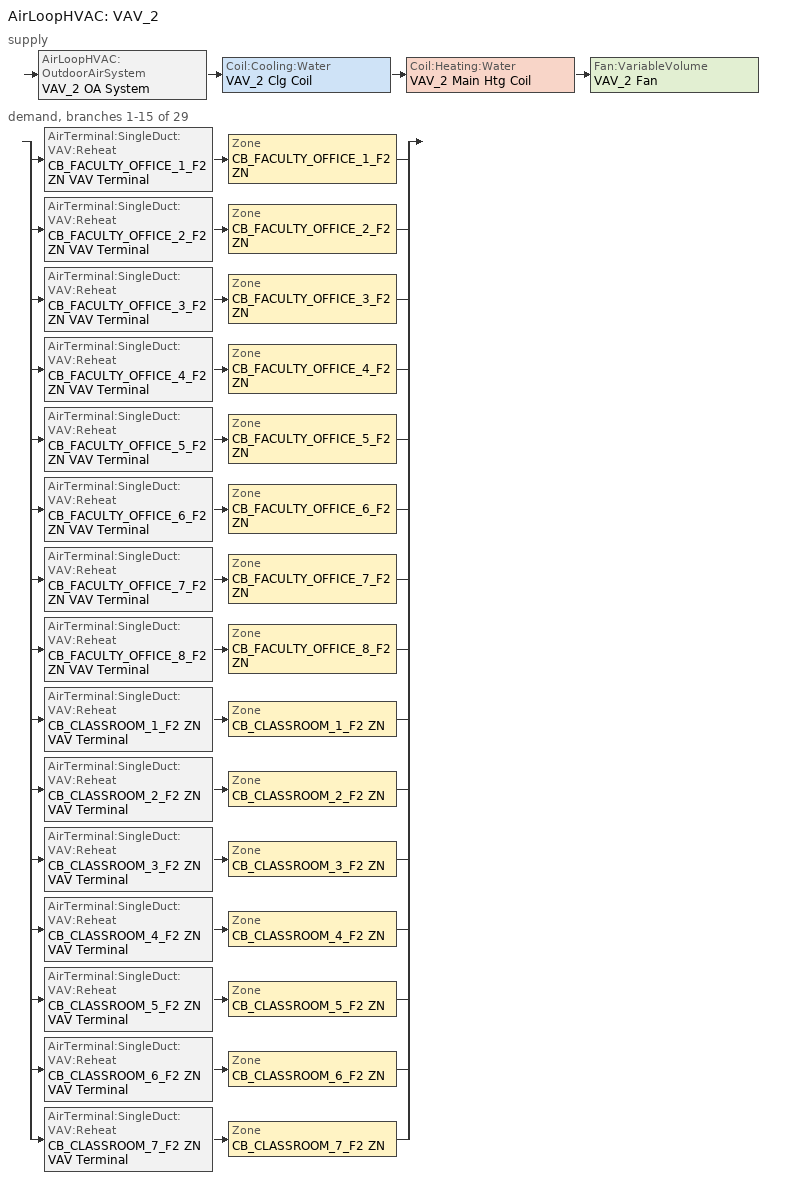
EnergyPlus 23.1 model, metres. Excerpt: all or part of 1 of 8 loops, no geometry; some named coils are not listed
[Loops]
AirLoopHVAC 'VAV_2'
 supply: AirLoopHVAC:OutdoorAirSystem 'VAV_2 OA System' > Coil:Cooling:Water 'VAV_2 Clg Coil' > Coil:Heating:Water 'VAV_2 Main Htg Coil' > Fan:VariableVolume 'VAV_2 Fan'
 demand, branches 1-15 of 29: split
  | AirTerminal:SingleDuct:VAV:Reheat 'CB_FACULTY_OFFICE_1_F2 ZN VAV Terminal' > Zone 'CB_FACULTY_OFFICE_1_F2 ZN'
  | AirTerminal:SingleDuct:VAV:Reheat 'CB_FACULTY_OFFICE_2_F2 ZN VAV Terminal' > Zone 'CB_FACULTY_OFFICE_2_F2 ZN'
  | AirTerminal:SingleDuct:VAV:Reheat 'CB_FACULTY_OFFICE_3_F2 ZN VAV Terminal' > Zone 'CB_FACULTY_OFFICE_3_F2 ZN'
  | AirTerminal:SingleDuct:VAV:Reheat 'CB_FACULTY_OFFICE_4_F2 ZN VAV Terminal' > Zone 'CB_FACULTY_OFFICE_4_F2 ZN'
  | AirTerminal:SingleDuct:VAV:Reheat 'CB_FACULTY_OFFICE_5_F2 ZN VAV Terminal' > Zone 'CB_FACULTY_OFFICE_5_F2 ZN'
  | AirTerminal:SingleDuct:VAV:Reheat 'CB_FACULTY_OFFICE_6_F2 ZN VAV Terminal' > Zone 'CB_FACULTY_OFFICE_6_F2 ZN'
  | AirTerminal:SingleDuct:VAV:Reheat 'CB_FACULTY_OFFICE_7_F2 ZN VAV Terminal' > Zone 'CB_FACULTY_OFFICE_7_F2 ZN'
  | AirTerminal:SingleDuct:VAV:Reheat 'CB_FACULTY_OFFICE_8_F2 ZN VAV Terminal' > Zone 'CB_FACULTY_OFFICE_8_F2 ZN'
  | AirTerminal:SingleDuct:VAV:Reheat 'CB_CLASSROOM_1_F2 ZN VAV Terminal' > Zone 'CB_CLASSROOM_1_F2 ZN'
  | AirTerminal:SingleDuct:VAV:Reheat 'CB_CLASSROOM_2_F2 ZN VAV Terminal' > Zone 'CB_CLASSROOM_2_F2 ZN'
  | AirTerminal:SingleDuct:VAV:Reheat 'CB_CLASSROOM_3_F2 ZN VAV Terminal' > Zone 'CB_CLASSROOM_3_F2 ZN'
  | AirTerminal:SingleDuct:VAV:Reheat 'CB_CLASSROOM_4_F2 ZN VAV Terminal' > Zone 'CB_CLASSROOM_4_F2 ZN'
  | AirTerminal:SingleDuct:VAV:Reheat 'CB_CLASSROOM_5_F2 ZN VAV Terminal' > Zone 'CB_CLASSROOM_5_F2 ZN'
  | AirTerminal:SingleDuct:VAV:Reheat 'CB_CLASSROOM_6_F2 ZN VAV Terminal' > Zone 'CB_CLASSROOM_6_F2 ZN'
  | AirTerminal:SingleDuct:VAV:Reheat 'CB_CLASSROOM_7_F2 ZN VAV Terminal' > Zone 'CB_CLASSROOM_7_F2 ZN'
[ZoneControl:Thermostat] Temperature Difference Between Cutout And Setpoint {deltaC}=0
Name | Zone or ZoneList | Control Type Schedule | Control 1
CB_CLASSROOM_1_F2 ZN Thermostat | CB_CLASSROOM_1_F2 ZN | CB_CLASSROOM_1_F2 ZN Thermostat Schedule | College - Classroom Thermostat 1
CB_CLASSROOM_2_F2 ZN Thermostat | CB_CLASSROOM_2_F2 ZN | CB_CLASSROOM_2_F2 ZN Thermostat Schedule | College - Classroom Thermostat 4
CB_CLASSROOM_3_F2 ZN Thermostat | CB_CLASSROOM_3_F2 ZN | CB_CLASSROOM_3_F2 ZN Thermostat Schedule | College - Classroom Thermostat 7
CB_CLASSROOM_4_F2 ZN Thermostat | CB_CLASSROOM_4_F2 ZN | CB_CLASSROOM_4_F2 ZN Thermostat Schedule | College - Classroom Thermostat 10
CB_CLASSROOM_5_F2 ZN Thermostat | CB_CLASSROOM_5_F2 ZN | CB_CLASSROOM_5_F2 ZN Thermostat Schedule | College - Classroom Thermostat 13
CB_CLASSROOM_6_F2 ZN Thermostat | CB_CLASSROOM_6_F2 ZN | CB_CLASSROOM_6_F2 ZN Thermostat Schedule | College - Classroom Thermostat 16
CB_CLASSROOM_7_F2 ZN Thermostat | CB_CLASSROOM_7_F2 ZN | CB_CLASSROOM_7_F2 ZN Thermostat Schedule | College - Classroom Thermostat 19
CB_FACULTY_OFFICE_1_F2 ZN Thermostat | CB_FACULTY_OFFICE_1_F2 ZN | CB_FACULTY_OFFICE_1_F2 ZN Thermostat Schedule | College - Office Thermostat 1
CB_FACULTY_OFFICE_2_F2 ZN Thermostat | CB_FACULTY_OFFICE_2_F2 ZN | CB_FACULTY_OFFICE_2_F2 ZN Thermostat Schedule | College - Office Thermostat 4
CB_FACULTY_OFFICE_3_F2 ZN Thermostat | CB_FACULTY_OFFICE_3_F2 ZN | CB_FACULTY_OFFICE_3_F2 ZN Thermostat Schedule | College - Office Thermostat 7
CB_FACULTY_OFFICE_4_F2 ZN Thermostat | CB_FACULTY_OFFICE_4_F2 ZN | CB_FACULTY_OFFICE_4_F2 ZN Thermostat Schedule | College - Office Thermostat 10
CB_FACULTY_OFFICE_5_F2 ZN Thermostat | CB_FACULTY_OFFICE_5_F2 ZN | CB_FACULTY_OFFICE_5_F2 ZN Thermostat Schedule | College - Office Thermostat 13
CB_FACULTY_OFFICE_6_F2 ZN Thermostat | CB_FACULTY_OFFICE_6_F2 ZN | CB_FACULTY_OFFICE_6_F2 ZN Thermostat Schedule | College - Office Thermostat 16
CB_FACULTY_OFFICE_7_F2 ZN Thermostat | CB_FACULTY_OFFICE_7_F2 ZN | CB_FACULTY_OFFICE_7_F2 ZN Thermostat Schedule | College - Office Thermostat 19
CB_FACULTY_OFFICE_8_F2 ZN Thermostat | CB_FACULTY_OFFICE_8_F2 ZN | CB_FACULTY_OFFICE_8_F2 ZN Thermostat Schedule | College - Office Thermostat 22
[ThermostatSetpoint:DualSetpoint]
Name | Heating Setpoint Temperature Schedule | Cooling Setpoint Temperature Schedule
College - Classroom Thermostat 1; College - Classroom Thermostat 4; College - Classroom Thermostat 7; College - Classroom Thermostat 10; College - Classroom Thermostat 13; College - Classroom Thermostat 16; College - Classroom Thermostat 19 | College HTGSETP_SCH | College CLGSETP_SCH
College - Office Thermostat 1; College - Office Thermostat 4; College - Office Thermostat 7; College - Office Thermostat 10; College - Office Thermostat 13; College - Office Thermostat 16; College - Office Thermostat 19; College - Office Thermostat 22 | College HTGSETP_SCH - occupant standby mode | College CLGSETP_SCH - occupant standby mode
[AirTerminal:SingleDuct:VAV:Reheat] Availability Schedule=Always On Discrete; Maximum Air Flow Rate {m3/s}=Autosize; Fixed Minimum Air Flow Rate {m3/s}=0; Maximum Hot Water or Steam Flow Rate {m3/s}=Autosize; Minimum Hot Water or Steam Flow Rate {m3/s}=0; Convergence Tolerance=0.001; Damper Heating Action=ReverseWithLimits; Maximum Flow per Zone Floor Area During Reheat {m3/s-m2}=Autocalculate; Maximum Flow Fraction During Reheat=0.5; Maximum Reheat Air Temperature {C}=40
Name | Zone Minimum Air Flow Input Method | Constant Minimum Air Flow Fraction | Reheat Coil | Minimum Air Flow Fraction Schedule
CB_CLASSROOM_1_F2 ZN VAV Terminal | Constant | 0.01 | CB_CLASSROOM_1_F2 ZN Reheat Coil
CB_CLASSROOM_2_F2 ZN VAV Terminal | Constant | 0.01 | CB_CLASSROOM_2_F2 ZN Reheat Coil
CB_CLASSROOM_3_F2 ZN VAV Terminal | Constant | 0.01 | CB_CLASSROOM_3_F2 ZN Reheat Coil
CB_CLASSROOM_4_F2 ZN VAV Terminal | Constant | 0.01 | CB_CLASSROOM_4_F2 ZN Reheat Coil
CB_CLASSROOM_5_F2 ZN VAV Terminal | Constant | 0.01 | CB_CLASSROOM_5_F2 ZN Reheat Coil
CB_CLASSROOM_6_F2 ZN VAV Terminal | Constant | 0.01 | CB_CLASSROOM_6_F2 ZN Reheat Coil
CB_CLASSROOM_7_F2 ZN VAV Terminal | Constant | 0.01 | CB_CLASSROOM_7_F2 ZN Reheat Coil
CB_FACULTY_OFFICE_1_F2 ZN VAV Terminal | Scheduled | 0 | CB_FACULTY_OFFICE_1_F2 ZN Reheat Coil | CB_FACULTY_OFFICE_1_F2 ZN VAV Terminal - MDP - adjusted
CB_FACULTY_OFFICE_2_F2 ZN VAV Terminal | Scheduled | 0 | CB_FACULTY_OFFICE_2_F2 ZN Reheat Coil | CB_FACULTY_OFFICE_2_F2 ZN VAV Terminal - MDP - adjusted
CB_FACULTY_OFFICE_3_F2 ZN VAV Terminal | Scheduled | 0 | CB_FACULTY_OFFICE_3_F2 ZN Reheat Coil | CB_FACULTY_OFFICE_3_F2 ZN VAV Terminal - MDP - adjusted
CB_FACULTY_OFFICE_4_F2 ZN VAV Terminal | Scheduled | 0 | CB_FACULTY_OFFICE_4_F2 ZN Reheat Coil | CB_FACULTY_OFFICE_4_F2 ZN VAV Terminal - MDP - adjusted
CB_FACULTY_OFFICE_5_F2 ZN VAV Terminal | Scheduled | 0 | CB_FACULTY_OFFICE_5_F2 ZN Reheat Coil | CB_FACULTY_OFFICE_5_F2 ZN VAV Terminal - MDP - adjusted
CB_FACULTY_OFFICE_6_F2 ZN VAV Terminal | Scheduled | 0 | CB_FACULTY_OFFICE_6_F2 ZN Reheat Coil | CB_FACULTY_OFFICE_6_F2 ZN VAV Terminal - MDP - adjusted
CB_FACULTY_OFFICE_7_F2 ZN VAV Terminal | Scheduled | 0 | CB_FACULTY_OFFICE_7_F2 ZN Reheat Coil | CB_FACULTY_OFFICE_7_F2 ZN VAV Terminal - MDP - adjusted
CB_FACULTY_OFFICE_8_F2 ZN VAV Terminal | Scheduled | 0 | CB_FACULTY_OFFICE_8_F2 ZN Reheat Coil | CB_FACULTY_OFFICE_8_F2 ZN VAV Terminal - MDP - adjusted
[Coil:Heating:Water]
VAV_2 Main Htg Coil: Availability Schedule=Always On Discrete; U-Factor Times Area Value {W/K}=Autosize; Maximum Water Flow Rate {m3/s}=Autosize; Performance Input Method=UFactorTimesAreaAndDesignWaterFlowRate; Rated Capacity {W}=Autosize; Rated Inlet Water Temperature {C}=82.2222; Rated Inlet Air Temperature {C}=7.22222; Rated Outlet Water Temperature {C}=71.1111; Rated Outlet Air Temperature {C}=12.7778; Rated Ratio for Air and Water Convection=0.5
[Zone equipment]
CB_CLASSROOM_1_F2 ZN: CB_CLASSROOM_1_F2 ZN VAV Terminal
CB_CLASSROOM_2_F2 ZN: CB_CLASSROOM_2_F2 ZN VAV Terminal
CB_CLASSROOM_3_F2 ZN: CB_CLASSROOM_3_F2 ZN VAV Terminal
CB_CLASSROOM_4_F2 ZN: CB_CLASSROOM_4_F2 ZN VAV Terminal
CB_CLASSROOM_5_F2 ZN: CB_CLASSROOM_5_F2 ZN VAV Terminal
CB_CLASSROOM_6_F2 ZN: CB_CLASSROOM_6_F2 ZN VAV Terminal
CB_CLASSROOM_7_F2 ZN: CB_CLASSROOM_7_F2 ZN VAV Terminal
CB_FACULTY_OFFICE_1_F2 ZN: CB_FACULTY_OFFICE_1_F2 ZN VAV Terminal
CB_FACULTY_OFFICE_2_F2 ZN: CB_FACULTY_OFFICE_2_F2 ZN VAV Terminal
CB_FACULTY_OFFICE_3_F2 ZN: CB_FACULTY_OFFICE_3_F2 ZN VAV Terminal
CB_FACULTY_OFFICE_4_F2 ZN: CB_FACULTY_OFFICE_4_F2 ZN VAV Terminal
CB_FACULTY_OFFICE_5_F2 ZN: CB_FACULTY_OFFICE_5_F2 ZN VAV Terminal
CB_FACULTY_OFFICE_6_F2 ZN: CB_FACULTY_OFFICE_6_F2 ZN VAV Terminal
CB_FACULTY_OFFICE_7_F2 ZN: CB_FACULTY_OFFICE_7_F2 ZN VAV Terminal
CB_FACULTY_OFFICE_8_F2 ZN: CB_FACULTY_OFFICE_8_F2 ZN VAV Terminal
[Sizing:Zone] Zone Cooling Design Supply Air Temperature Input Method=SupplyAirTemperature; Zone Cooling Design Supply Air Temperature {C}=12.7778; Zone Cooling Design Supply Air Temperature Difference {deltaC}=11.11; Zone Heating Design Supply Air Temperature Input Method=SupplyAirTemperature; Zone Heating Design Supply Air Temperature {C}=40; Zone Heating Design Supply Air Temperature Difference {deltaC}=11.11; Zone Cooling Design Supply Air Humidity Ratio {kgWater/kgDryAir}=0.0085; Zone Heating Design Supply Air Humidity Ratio {kgWater/kgDryAir}=0.008; Cooling Design Air Flow Method=DesignDayWithLimit; Cooling Design Air Flow Rate {m3/s}=0; Cooling Minimum Air Flow per Zone Floor Area {m3/s-m2}=0.000762; Cooling Minimum Air Flow {m3/s}=0; Cooling Minimum Air Flow Fraction=0; Heating Design Air Flow Method=DesignDay; Heating Design Air Flow Rate {m3/s}=0; Heating Maximum Air Flow per Zone Floor Area {m3/s-m2}=0.002032; Heating Maximum Air Flow {m3/s}=0.141576; Heating Maximum Air Flow Fraction=0.3; Account for Dedicated Outdoor Air System=No; Zone Load Sizing Method=Sensible Load Only No Latent Load; Zone Latent Cooling Design Supply Air Humidity Ratio Input Method=HumidityRatioDifference; Zone Cooling Design Supply Air Humidity Ratio Difference {kgWater/kgDryAir}=0.005; Zone Latent Heating Design Supply Air Humidity Ratio Input Method=HumidityRatioDifference; Zone Humidification Design Supply Air Humidity Ratio Difference {kgWater/kgDryAir}=0.005
Name | Design Specification Outdoor Air Object | Design Specification Zone Air Distribution Object
CB_CLASSROOM_1_F2 ZN | CB_CLASSROOM_1_F2 ZN DSOA Space List | CB_CLASSROOM_1_F2 ZN Design Spec Zone Air Dist
CB_CLASSROOM_2_F2 ZN | CB_CLASSROOM_2_F2 ZN DSOA Space List | CB_CLASSROOM_2_F2 ZN Design Spec Zone Air Dist
CB_CLASSROOM_3_F2 ZN | CB_CLASSROOM_3_F2 ZN DSOA Space List | CB_CLASSROOM_3_F2 ZN Design Spec Zone Air Dist
CB_CLASSROOM_4_F2 ZN | CB_CLASSROOM_4_F2 ZN DSOA Space List | CB_CLASSROOM_4_F2 ZN Design Spec Zone Air Dist
CB_CLASSROOM_5_F2 ZN | CB_CLASSROOM_5_F2 ZN DSOA Space List | CB_CLASSROOM_5_F2 ZN Design Spec Zone Air Dist
CB_CLASSROOM_6_F2 ZN | CB_CLASSROOM_6_F2 ZN DSOA Space List | CB_CLASSROOM_6_F2 ZN Design Spec Zone Air Dist
CB_CLASSROOM_7_F2 ZN | CB_CLASSROOM_7_F2 ZN DSOA Space List | CB_CLASSROOM_7_F2 ZN Design Spec Zone Air Dist
CB_FACULTY_OFFICE_1_F2 ZN | CB_FACULTY_OFFICE_1_F2 ZN DSOA Space List | CB_FACULTY_OFFICE_1_F2 ZN Design Spec Zone Air Dist
CB_FACULTY_OFFICE_2_F2 ZN | CB_FACULTY_OFFICE_2_F2 ZN DSOA Space List | CB_FACULTY_OFFICE_2_F2 ZN Design Spec Zone Air Dist
CB_FACULTY_OFFICE_3_F2 ZN | CB_FACULTY_OFFICE_3_F2 ZN DSOA Space List | CB_FACULTY_OFFICE_3_F2 ZN Design Spec Zone Air Dist
CB_FACULTY_OFFICE_4_F2 ZN | CB_FACULTY_OFFICE_4_F2 ZN DSOA Space List | CB_FACULTY_OFFICE_4_F2 ZN Design Spec Zone Air Dist
CB_FACULTY_OFFICE_5_F2 ZN | CB_FACULTY_OFFICE_5_F2 ZN DSOA Space List | CB_FACULTY_OFFICE_5_F2 ZN Design Spec Zone Air Dist
CB_FACULTY_OFFICE_6_F2 ZN | CB_FACULTY_OFFICE_6_F2 ZN DSOA Space List | CB_FACULTY_OFFICE_6_F2 ZN Design Spec Zone Air Dist
CB_FACULTY_OFFICE_7_F2 ZN | CB_FACULTY_OFFICE_7_F2 ZN DSOA Space List | CB_FACULTY_OFFICE_7_F2 ZN Design Spec Zone Air Dist
CB_FACULTY_OFFICE_8_F2 ZN | CB_FACULTY_OFFICE_8_F2 ZN DSOA Space List | CB_FACULTY_OFFICE_8_F2 ZN Design Spec Zone Air Dist
[DesignSpecification:ZoneAirDistribution] Minimum Zone Ventilation Efficiency=0.6
CB_CLASSROOM_1_F2 ZN Design Spec Zone Air Dist; CB_CLASSROOM_2_F2 ZN Design Spec Zone Air Dist; CB_CLASSROOM_3_F2 ZN Design Spec Zone Air Dist; CB_CLASSROOM_4_F2 ZN Design Spec Zone Air Dist; CB_CLASSROOM_5_F2 ZN Design Spec Zone Air Dist; CB_CLASSROOM_6_F2 ZN Design Spec Zone Air Dist; CB_CLASSROOM_7_F2 ZN Design Spec Zone Air Dist; CB_CLASSROOM_8_F2 ZN Design Spec Zone Air Dist; CB_CONFERENCE_ROOM_F2 ZN Design Spec Zone Air Dist; CB_CORRIDOR_F2 ZN Design Spec Zone Air Dist; CB_FACULTY_OFFICE_1_F2 ZN Design Spec Zone Air Dist; CB_FACULTY_OFFICE_2_F2 ZN Design Spec Zone Air Dist; CB_FACULTY_OFFICE_3_F2 ZN Design Spec Zone Air Dist; CB_FACULTY_OFFICE_4_F2 ZN Design Spec Zone Air Dist; CB_FACULTY_OFFICE_5_F2 ZN Design Spec Zone Air Dist; CB_FACULTY_OFFICE_6_F2 ZN Design Spec Zone Air Dist; CB_FACULTY_OFFICE_7_F2 ZN Design Spec Zone Air Dist; CB_FACULTY_OFFICE_8_F2 ZN Design Spec Zone Air Dist; CB_FACULTY_RESTROOMS_1_F2 ZN Design Spec Zone Air Dist; CB_FACULTY_RESTROOMS_2_F2 ZN Design Spec Zone Air Dist; CB_MAIN_STAIRS_F2 ZN Design Spec Zone Air Dist; CB_OFFICES_OPEN_F2 ZN Design Spec Zone Air Dist; CB_SECONDARY_STAIRS_1_F2 ZN Design Spec Zone Air Dist; CB_SECONDARY_STAIRS_2_F2 ZN Design Spec Zone Air Dist; CB_STUDENTS_RESTROOMS_1_F2 ZN Design Spec Zone Air Dist; CB_STUDENTS_RESTROOMS_2_F2 ZN Design Spec Zone Air Dist; CB_STUDIO_1_F2 ZN Design Spec Zone Air Dist; CB_STUDIO_2_F2 ZN Design Spec Zone Air Dist; CB_UTILITY_F2 ZN Design Spec Zone Air Dist
[Controller:MechanicalVentilation]
VAV_2 Vent Controller: Availability Schedule=College MinOA_MotorizedDamper_Sched; Demand Controlled Ventilation=No; System Outdoor Air Method=Standard62.1VentilationRateProcedureWithLimit; Zone or ZoneList Name 1=CB_CLASSROOM_1_F2 ZN; Design Specification Outdoor Air Object Name 1=College - Classroom Ventilation; Design Specification Zone Air Distribution Object Name 1=CB_CLASSROOM_1_F2 ZN Design Spec Zone Air Dist; Zone or ZoneList Name 2=CB_CLASSROOM_2_F2 ZN; Design Specification Outdoor Air Object Name 2=College - Classroom Ventilation; Design Specification Zone Air Distribution Object Name 2=CB_CLASSROOM_2_F2 ZN Design Spec Zone Air Dist; Zone or ZoneList Name 3=CB_CLASSROOM_3_F2 ZN; Design Specification Outdoor Air Object Name 3=College - Classroom Ventilation; Design Specification Zone Air Distribution Object Name 3=CB_CLASSROOM_3_F2 ZN Design Spec Zone Air Dist; Zone or ZoneList Name 4=CB_CLASSROOM_4_F2 ZN; Design Specification Outdoor Air Object Name 4=College - Classroom Ventilation; Design Specification Zone Air Distribution Object Name 4=CB_CLASSROOM_4_F2 ZN Design Spec Zone Air Dist; Zone or ZoneList Name 5=CB_CLASSROOM_5_F2 ZN; Design Specification Outdoor Air Object Name 5=College - Classroom Ventilation; Design Specification Zone Air Distribution Object Name 5=CB_CLASSROOM_5_F2 ZN Design Spec Zone Air Dist; Zone or ZoneList Name 6=CB_CLASSROOM_6_F2 ZN; Design Specification Outdoor Air Object Name 6=College - Classroom Ventilation; Design Specification Zone Air Distribution Object Name 6=CB_CLASSROOM_6_F2 ZN Design Spec Zone Air Dist; Zone or ZoneList Name 7=CB_CLASSROOM_7_F2 ZN; Design Specification Outdoor Air Object Name 7=College - Classroom Ventilation; Design Specification Zone Air Distribution Object Name 7=CB_CLASSROOM_7_F2 ZN Design Spec Zone Air Dist; Zone or ZoneList Name 8=CB_CLASSROOM_8_F2 ZN; Design Specification Outdoor Air Object Name 8=College - Classroom Ventilation; Design Specification Zone Air Distribution Object Name 8=CB_CLASSROOM_8_F2 ZN Design Spec Zone Air Dist; Zone or ZoneList Name 9=CB_CONFERENCE_ROOM_F2 ZN; Design Specification Outdoor Air Object Name 9=College - Conference Ventilation; Design Specification Zone Air Distribution Object Name 9=CB_CONFERENCE_ROOM_F2 ZN Design Spec Zone Air Dist; Zone or ZoneList Name 10=CB_CORRIDOR_F2 ZN; Design Specification Outdoor Air Object Name 10=College - Corridor Ventilation; Design Specification Zone Air Distribution Object Name 10=CB_CORRIDOR_F2 ZN Design Spec Zone Air Dist; Zone or ZoneList Name 11=CB_FACULTY_OFFICE_1_F2 ZN; Design Specification Outdoor Air Object Name 11=College - Office Ventilation; Design Specification Zone Air Distribution Object Name 11=CB_FACULTY_OFFICE_1_F2 ZN Design Spec Zone Air Dist; Zone or ZoneList Name 12=CB_FACULTY_OFFICE_2_F2 ZN; Design Specification Outdoor Air Object Name 12=College - Office Ventilation; Design Specification Zone Air Distribution Object Name 12=CB_FACULTY_OFFICE_2_F2 ZN Design Spec Zone Air Dist; Zone or ZoneList Name 13=CB_FACULTY_OFFICE_3_F2 ZN; Design Specification Outdoor Air Object Name 13=College - Office Ventilation; Design Specification Zone Air Distribution Object Name 13=CB_FACULTY_OFFICE_3_F2 ZN Design Spec Zone Air Dist; Zone or ZoneList Name 14=CB_FACULTY_OFFICE_4_F2 ZN; Design Specification Outdoor Air Object Name 14=College - Office Ventilation; Design Specification Zone Air Distribution Object Name 14=CB_FACULTY_OFFICE_4_F2 ZN Design Spec Zone Air Dist; Zone or ZoneList Name 15=CB_FACULTY_OFFICE_5_F2 ZN; Design Specification Outdoor Air Object Name 15=College - Office Ventilation; Design Specification Zone Air Distribution Object Name 15=CB_FACULTY_OFFICE_5_F2 ZN Design Spec Zone Air Dist; Zone or ZoneList Name 16=CB_FACULTY_OFFICE_6_F2 ZN; Design Specification Outdoor Air Object Name 16=College - Office Ventilation; Design Specification Zone Air Distribution Object Name 16=CB_FACULTY_OFFICE_6_F2 ZN Design Spec Zone Air Dist; Zone or ZoneList Name 17=CB_FACULTY_OFFICE_7_F2 ZN; Design Specification Outdoor Air Object Name 17=College - Office Ventilation; Design Specification Zone Air Distribution Object Name 17=CB_FACULTY_OFFICE_7_F2 ZN Design Spec Zone Air Dist; Zone or ZoneList Name 18=CB_FACULTY_OFFICE_8_F2 ZN; Design Specification Outdoor Air Object Name 18=College - Office Ventilation; Design Specification Zone Air Distribution Object Name 18=CB_FACULTY_OFFICE_8_F2 ZN Design Spec Zone Air Dist; Zone or ZoneList Name 19=CB_FACULTY_RESTROOMS_1_F2 ZN; Design Specification Outdoor Air Object Name 19=College - Restroom Ventilation; Design Specification Zone Air Distribution Object Name 19=CB_FACULTY_RESTROOMS_1_F2 ZN Design Spec Zone Air Dist; Zone or ZoneList Name 20=CB_FACULTY_RESTROOMS_2_F2 ZN; Design Specification Outdoor Air Object Name 20=College - Restroom Ventilation; Design Specification Zone Air Distribution Object Name 20=CB_FACULTY_RESTROOMS_2_F2 ZN Design Spec Zone Air Dist; Zone or ZoneList Name 21=CB_MAIN_STAIRS_F2 ZN; Design Specification Outdoor Air Object Name 21=College - Stairs Ventilation; Design Specification Zone Air Distribution Object Name 21=CB_MAIN_STAIRS_F2 ZN Design Spec Zone Air Dist; Zone or ZoneList Name 22=CB_OFFICES_OPEN_F2 ZN; Design Specification Outdoor Air Object Name 22=College - Office Ventilation; Design Specification Zone Air Distribution Object Name 22=CB_OFFICES_OPEN_F2 ZN Design Spec Zone Air Dist; Zone or ZoneList Name 23=CB_SECONDARY_STAIRS_1_F2 ZN; Design Specification Outdoor Air Object Name 23=College - Stairs Ventilation; Design Specification Zone Air Distribution Object Name 23=CB_SECONDARY_STAIRS_1_F2 ZN Design Spec Zone Air Dist; Zone or ZoneList Name 24=CB_SECONDARY_STAIRS_2_F2 ZN; Design Specification Outdoor Air Object Name 24=College - Stairs Ventilation; Design Specification Zone Air Distribution Object Name 24=CB_SECONDARY_STAIRS_2_F2 ZN Design Spec Zone Air Dist; Zone or ZoneList Name 25=CB_STUDENTS_RESTROOMS_1_F2 ZN; Design Specification Outdoor Air Object Name 25=College - Restroom Ventilation; Design Specification Zone Air Distribution Object Name 25=CB_STUDENTS_RESTROOMS_1_F2 ZN Design Spec Zone Air Dist; Zone or ZoneList Name 26=CB_STUDENTS_RESTROOMS_2_F2 ZN; Design Specification Outdoor Air Object Name 26=College - Restroom Ventilation; Design Specification Zone Air Distribution Object Name 26=CB_STUDENTS_RESTROOMS_2_F2 ZN Design Spec Zone Air Dist; Zone or ZoneList Name 27=CB_STUDIO_1_F2 ZN; Design Specification Outdoor Air Object Name 27=College - Art Classroom Ventilation; Design Specification Zone Air Distribution Object Name 27=CB_STUDIO_1_F2 ZN Design Spec Zone Air Dist; Zone or ZoneList Name 28=CB_STUDIO_2_F2 ZN; Design Specification Outdoor Air Object Name 28=College - Art Classroom Ventilation; Design Specification Zone Air Distribution Object Name 28=CB_STUDIO_2_F2 ZN Design Spec Zone Air Dist; Zone or ZoneList Name 29=CB_UTILITY_F2 ZN; Design Specification Outdoor Air Object Name 29=College - Utility Ventilation; Design Specification Zone Air Distribution Object Name 29=CB_UTILITY_F2 ZN Design Spec Zone Air Dist
[DesignSpecification:OutdoorAir] Outdoor Air Method=Sum; Outdoor Air Flow per Zone {m3/s}=0; Outdoor Air Flow Air Changes per Hour {1/hr}=0
Name | Outdoor Air Flow per Person {m3/s-person} | Outdoor Air Flow per Zone Floor Area {m3/s-m2}
College - Classroom Ventilation; College - Art Classroom Ventilation | 0 | 0
College - Conference Ventilation | 0.00330363 | 0
College - Corridor Ventilation; College - Stairs Ventilation; College - Utility Ventilation | 0 | 0.0001016
College - Office Ventilation | 0.00235974 | 0
College - Restroom Ventilation | 0.0353961 | 0
[DesignSpecification:OutdoorAir:SpaceList]
Name | Space Name 1 | Space Design Specification Outdoor Air Object Name 1
CB_CLASSROOM_1_F2 ZN DSOA Space List | CB_CLASSROOM_1_F2 | College - Classroom Ventilation
CB_CLASSROOM_2_F2 ZN DSOA Space List | CB_CLASSROOM_2_F2 | College - Classroom Ventilation
CB_CLASSROOM_3_F2 ZN DSOA Space List | CB_CLASSROOM_3_F2 | College - Classroom Ventilation
CB_CLASSROOM_4_F2 ZN DSOA Space List | CB_CLASSROOM_4_F2 | College - Classroom Ventilation
CB_CLASSROOM_5_F2 ZN DSOA Space List | CB_CLASSROOM_5_F2 | College - Classroom Ventilation
CB_CLASSROOM_6_F2 ZN DSOA Space List | CB_CLASSROOM_6_F2 | College - Classroom Ventilation
CB_CLASSROOM_7_F2 ZN DSOA Space List | CB_CLASSROOM_7_F2 | College - Classroom Ventilation
CB_FACULTY_OFFICE_1_F2 ZN DSOA Space List | CB_FACULTY_OFFICE_1_F2 | College - Office Ventilation
CB_FACULTY_OFFICE_2_F2 ZN DSOA Space List | CB_FACULTY_OFFICE_2_F2 | College - Office Ventilation
CB_FACULTY_OFFICE_3_F2 ZN DSOA Space List | CB_FACULTY_OFFICE_3_F2 | College - Office Ventilation
CB_FACULTY_OFFICE_4_F2 ZN DSOA Space List | CB_FACULTY_OFFICE_4_F2 | College - Office Ventilation
CB_FACULTY_OFFICE_5_F2 ZN DSOA Space List | CB_FACULTY_OFFICE_5_F2 | College - Office Ventilation
CB_FACULTY_OFFICE_6_F2 ZN DSOA Space List | CB_FACULTY_OFFICE_6_F2 | College - Office Ventilation
CB_FACULTY_OFFICE_7_F2 ZN DSOA Space List | CB_FACULTY_OFFICE_7_F2 | College - Office Ventilation
CB_FACULTY_OFFICE_8_F2 ZN DSOA Space List | CB_FACULTY_OFFICE_8_F2 | College - Office Ventilation
[AirLoopHVAC]
VAV_2: Design Supply Air Flow Rate {m3/s}=AutoSize; Design Return Air Flow Fraction of Supply Air Flow=1
[Sizing:System]
VAV_2: Type of Load to Size On=Sensible; Design Outdoor Air Flow Rate {m3/s}=0.144375; Central Heating Maximum System Air Flow Ratio=0.3; Preheat Design Temperature {C}=7.22222; Preheat Design Humidity Ratio {kgWater/kgDryAir}=0.008; Precool Design Temperature {C}=12.7778; Precool Design Humidity Ratio {kgWater/kgDryAir}=0.008; Central Cooling Design Supply Air Temperature {C}=12.7778; Central Heating Design Supply Air Temperature {C}=12.7778; Type of Zone Sum to Use=Coincident; 100% Outdoor Air in Cooling=No; 100% Outdoor Air in Heating=No; Central Cooling Design Supply Air Humidity Ratio {kgWater/kgDryAir}=0.0085; Central Heating Design Supply Air Humidity Ratio {kgWater/kgDryAir}=0.008; Cooling Supply Air Flow Rate Method=DesignDay; Cooling Supply Air Flow Rate {m3/s}=0; Cooling Supply Air Flow Rate Per Floor Area {m3/s-m2}=0.00996765; Cooling Fraction of Autosized Cooling Supply Air Flow Rate=1; Cooling Supply Air Flow Rate Per Unit Cooling Capacity {m3/s-W}=3.94755e-05; Heating Supply Air Flow Rate Method=DesignDay; Heating Supply Air Flow Rate {m3/s}=0; Heating Supply Air Flow Rate Per Floor Area {m3/s-m2}=0.00996765; Heating Fraction of Autosized Heating Supply Air Flow Rate=1; Heating Fraction of Autosized Cooling Supply Air Flow Rate=1; Heating Supply Air Flow Rate Per Unit Heating Capacity {m3/s-W}=3.15882e-05; System Outdoor Air Method=ZoneSum; Zone Maximum Outdoor Air Fraction=1; Cooling Design Capacity Method=CoolingDesignCapacity; Cooling Design Capacity {W}=Autosize; Cooling Design Capacity Per Floor Area {W/m2}=234.7; Fraction of Autosized Cooling Design Capacity=1; Heating Design Capacity Method=HeatingDesignCapacity; Heating Design Capacity {W}=Autosize; Heating Design Capacity Per Floor Area {W/m2}=157; Fraction of Autosized Heating Design Capacity=1; Central Cooling Capacity Control Method=OnOff; Occupant Diversity=Autosize
[Controller:WaterCoil] Control Variable=Temperature; Actuator Variable=Flow; Maximum Actuated Flow {m3/s}=Autosize; Minimum Actuated Flow {m3/s}=0
Name | Action | Controller Convergence Tolerance {deltaC}
VAV_2 Clg Coil Controller | Reverse | Autosize
VAV_2 Main Htg Coil Controller | Normal | 0.0001
[AvailabilityManager:NightCycle] Applicability Schedule=Always On Discrete; Fan Schedule=College HVACOperationSchd; Control Type=CycleOnAny; Thermostat Tolerance {deltaC}=1; Cycling Run Time Control Type=FixedRunTime; Cycling Run Time {s}=1800
Availability Manager Night Cycle 1; Availability Manager Night Cycle 2; Availability Manager Night Cycle 3; Availability Manager Night Cycle 4
[Controller:OutdoorAir]
VAV_2 OA Controller: Minimum Outdoor Air Flow Rate {m3/s}=0; Maximum Outdoor Air Flow Rate {m3/s}=Autosize; Economizer Control Type=DifferentialEnthalpy; Economizer Control Action Type=ModulateFlow; Lockout Type=LockoutWithHeating; Minimum Limit Type=FixedMinimum; Minimum Outdoor Air Schedule=College MinOA_MotorizedDamper_Sched; Maximum Fraction of Outdoor Air Schedule=VAV_2_MAX_OA_FRAC; Mechanical Ventilation Controller=VAV_2 Vent Controller; High Humidity Control=No; Control High Indoor Humidity Based on Outdoor Humidity Ratio=Yes; Heat Recovery Bypass Control Type=BypassWhenWithinEconomizerLimits
[SetpointManager:MixedAir] Control Variable=Temperature
Name | Setpoint Node or NodeList
VAV_2 Mixed Air Node OS Default SPM | VAV_2 Mixed Air Node
VAV_2 Clg Coil Outlet Air Node OS Default SPM | VAV_2 Clg Coil Outlet Air Node
VAV_2 Main Htg Coil Outlet Air Node OS Default SPM | VAV_2 Main Htg Coil Outlet Air Node
[Coil:Cooling:Water]
VAV_2 Clg Coil: Availability Schedule=Always On Discrete; Design Water Flow Rate {m3/s}=Autosize; Design Air Flow Rate {m3/s}=Autosize; Design Inlet Water Temperature {C}=Autosize; Design Inlet Air Temperature {C}=Autosize; Design Outlet Air Temperature {C}=Autosize; Design Inlet Air Humidity Ratio {kgWater/kgDryAir}=Autosize; Design Outlet Air Humidity Ratio {kgWater/kgDryAir}=Autosize; Type of Analysis=SimpleAnalysis; Heat Exchanger Configuration=CrossFlow
[Fan:VariableVolume]
VAV_2 Fan: Availability Schedule=College HVACOperationSchd; Fan Total Efficiency=0.6006; Pressure Rise {Pa}=1389.92; Maximum Flow Rate {m3/s}=AutoSize; Fan Power Minimum Flow Rate Input Method=Fraction; Fan Power Minimum Flow Fraction=0.25; Fan Power Minimum Air Flow Rate {m3/s}=0; Motor Efficiency=0.924; Motor In Airstream Fraction=1; Fan Power Coefficient 1=0.04076; Fan Power Coefficient 2=0.0881; Fan Power Coefficient 3=-0.0729; Fan Power Coefficient 4=0.9437; Fan Power Coefficient 5=0
[SetpointManager:Scheduled]
VAV_2 Supply Air Setpoint Manager: Control Variable=Temperature; Schedule=Supply Air Temp - 55.0F; Setpoint Node or NodeList=VAV_2 Supply Outlet Node
[Schedule:Day:Interval]
College HTGSETP_SCH Default|SmrDsn|Wknd|Hol Day; College HTGSETP_SCH Default; College HTGSETP_SCH Summer Design Day; College HTGSETP_SCH Summer Design Day 1: No, 24:00, 15.5556
College HTGSETP_SCH Wkdy Day: No, 06:00, 15.5556, 07:00, 17.7778, 08:00, 20, 21:00, 21.1111, 24:00, 15.5556
College HTGSETP_SCH Winter Design Day; College HTGSETP_SCH Winter Design Day 1: No, 24:00, 21.1111
College CLGSETP_SCH Default|WntrDsn|Wknd|Hol Day; College CLGSETP_SCH Default; College CLGSETP_SCH Winter Design Day; College CLGSETP_SCH Winter Design Day 1: No, 18:00, 29.4444, 24:00, 29.4444
College CLGSETP_SCH Wkdy Day: No, 06:00, 29.4444, 07:00, 27.7778, 08:00, 25.5556, 21:00, 23.8889, 24:00, 29.4444
College CLGSETP_SCH Summer Design Day; College CLGSETP_SCH Summer Design Day 1: No, 24:00, 23.8889
College MinOA_MotorizedDamper_Sched Default|WntrDsn|Wknd|Hol Day; College MinOA_MotorizedDamper_Sched Default; College MinOA_MotorizedDamper_Sched Winter Design Day; College HVACOperationSchd Default; College HVACOperationSchd Default|Wknd|Hol Day: No, 24:00, 0
College MinOA_MotorizedDamper_Sched Wkdy|SmrDsn Day; College MinOA_MotorizedDamper_Sched Summer Design Day; College HVACOperationSchd Summer Design Day; College HVACOperationSchd Winter Design Day; College HVACOperationSchd Wkdy|SmrDsn|WntrDsn Day: No, 06:00, 0, 21:00, 1, 24:00, 0
College HTGSETP_SCH Default|SmrDsn|Wknd|Hol Day 1; College HTGSETP_SCH Default 1: No, 12:00, 15.5556, 13:00, 15, 24:00, 15.5556
College HTGSETP_SCH Wkdy Day 1: No, 06:00, 15.5556, 07:00, 17.7778, 08:00, 20, 12:00, 21.1111, 13:00, 20.5556, 21:00, 21.1111, 24:00, 15.5556
College CLGSETP_SCH Default|WntrDsn|Wknd|Hol Day 1; College CLGSETP_SCH Default 1: No, 12:00, 29.4444, 13:00, 30, 18:00, 29.4444, 24:00, 29.4444
College CLGSETP_SCH Wkdy Day 1: No, 06:00, 29.4444, 07:00, 27.7778, 08:00, 25.5556, 12:00, 23.8889, 13:00, 24.4444, 21:00, 23.8889, 24:00, 29.4444
CB_FACULTY_OFFICE_1_F2 ZN VAV Terminal - MDP Default 1; CB_FACULTY_OFFICE_2_F2 ZN VAV Terminal - MDP Default 1; CB_FACULTY_OFFICE_3_F2 ZN VAV Terminal - MDP Default 1; CB_FACULTY_OFFICE_4_F2 ZN VAV Terminal - MDP Default 1; CB_FACULTY_OFFICE_5_F2 ZN VAV Terminal - MDP Default 1; CB_FACULTY_OFFICE_6_F2 ZN VAV Terminal - MDP Default 1; CB_FACULTY_OFFICE_7_F2 ZN VAV Terminal - MDP Default 1; CB_FACULTY_OFFICE_8_F2 ZN VAV Terminal - MDP Default 1: No, 12:00, 0.058, 13:00, 0.1, 24:00, 0.058
Supply Air Temp - 55.0F Default: No, 24:00, 12.7778
[Schedule:Week:Daily]
College HTGSETP_SCH Week Rule - Jan1-Dec31: College HTGSETP_SCH Default|SmrDsn|Wknd|Hol Day, College HTGSETP_SCH Wkdy Day, College HTGSETP_SCH Wkdy Day, College HTGSETP_SCH Wkdy Day, College HTGSETP_SCH Wkdy Day, College HTGSETP_SCH Wkdy Day, College HTGSETP_SCH Default|SmrDsn|Wknd|Hol Day, College HTGSETP_SCH Default, College HTGSETP_SCH Summer Design Day, College HTGSETP_SCH Winter Design Day, College HTGSETP_SCH Default, College HTGSETP_SCH Default
College CLGSETP_SCH Week Rule - Jan1-Dec31: College CLGSETP_SCH Default|WntrDsn|Wknd|Hol Day, College CLGSETP_SCH Wkdy Day, College CLGSETP_SCH Wkdy Day, College CLGSETP_SCH Wkdy Day, College CLGSETP_SCH Wkdy Day, College CLGSETP_SCH Wkdy Day, College CLGSETP_SCH Default|WntrDsn|Wknd|Hol Day, College CLGSETP_SCH Default, College CLGSETP_SCH Summer Design Day, College CLGSETP_SCH Winter Design Day, College CLGSETP_SCH Default, College CLGSETP_SCH Default
College MinOA_MotorizedDamper_Sched Week Rule - Jan1-Dec31: College MinOA_MotorizedDamper_Sched Default|WntrDsn|Wknd|Hol Day, College MinOA_MotorizedDamper_Sched Wkdy|SmrDsn Day, College MinOA_MotorizedDamper_Sched Wkdy|SmrDsn Day, College MinOA_MotorizedDamper_Sched Wkdy|SmrDsn Day, College MinOA_MotorizedDamper_Sched Wkdy|SmrDsn Day, College MinOA_MotorizedDamper_Sched Wkdy|SmrDsn Day, College MinOA_MotorizedDamper_Sched Default|WntrDsn|Wknd|Hol Day, College MinOA_MotorizedDamper_Sched Default, College MinOA_MotorizedDamper_Sched Summer Design Day, College MinOA_MotorizedDamper_Sched Winter Design Day, College MinOA_MotorizedDamper_Sched Default, College MinOA_MotorizedDamper_Sched Default
College HTGSETP_SCH - occupant standby mode Week Rule - Jan1-Dec31: College HTGSETP_SCH Default|SmrDsn|Wknd|Hol Day 1, College HTGSETP_SCH Wkdy Day 1, College HTGSETP_SCH Wkdy Day 1, College HTGSETP_SCH Wkdy Day 1, College HTGSETP_SCH Wkdy Day 1, College HTGSETP_SCH Wkdy Day 1, College HTGSETP_SCH Default|SmrDsn|Wknd|Hol Day 1, College HTGSETP_SCH Default 1, College HTGSETP_SCH Summer Design Day 1, College HTGSETP_SCH Winter Design Day 1, College HTGSETP_SCH Default 1, College HTGSETP_SCH Default 1
College CLGSETP_SCH - occupant standby mode Week Rule - Jan1-Dec31: College CLGSETP_SCH Default|WntrDsn|Wknd|Hol Day 1, College CLGSETP_SCH Wkdy Day 1, College CLGSETP_SCH Wkdy Day 1, College CLGSETP_SCH Wkdy Day 1, College CLGSETP_SCH Wkdy Day 1, College CLGSETP_SCH Wkdy Day 1, College CLGSETP_SCH Default|WntrDsn|Wknd|Hol Day 1, College CLGSETP_SCH Default 1, College CLGSETP_SCH Summer Design Day 1, College CLGSETP_SCH Winter Design Day 1, College CLGSETP_SCH Default 1, College CLGSETP_SCH Default 1
CB_FACULTY_OFFICE_1_F2 ZN VAV Terminal - MDP - adjusted Week Rule - Jan1-Dec31: CB_FACULTY_OFFICE_1_F2 ZN VAV Terminal - MDP Default 1, CB_FACULTY_OFFICE_1_F2 ZN VAV Terminal - MDP Default 1, CB_FACULTY_OFFICE_1_F2 ZN VAV Terminal - MDP Default 1, CB_FACULTY_OFFICE_1_F2 ZN VAV Terminal - MDP Default 1, CB_FACULTY_OFFICE_1_F2 ZN VAV Terminal - MDP Default 1, CB_FACULTY_OFFICE_1_F2 ZN VAV Terminal - MDP Default 1, CB_FACULTY_OFFICE_1_F2 ZN VAV Terminal - MDP Default 1, CB_FACULTY_OFFICE_1_F2 ZN VAV Terminal - MDP Default 1, CB_FACULTY_OFFICE_1_F2 ZN VAV Terminal - MDP Default 1, CB_FACULTY_OFFICE_1_F2 ZN VAV Terminal - MDP Default 1, CB_FACULTY_OFFICE_1_F2 ZN VAV Terminal - MDP Default 1, CB_FACULTY_OFFICE_1_F2 ZN VAV Terminal - MDP Default 1
CB_FACULTY_OFFICE_2_F2 ZN VAV Terminal - MDP - adjusted Week Rule - Jan1-Dec31: CB_FACULTY_OFFICE_2_F2 ZN VAV Terminal - MDP Default 1, CB_FACULTY_OFFICE_2_F2 ZN VAV Terminal - MDP Default 1, CB_FACULTY_OFFICE_2_F2 ZN VAV Terminal - MDP Default 1, CB_FACULTY_OFFICE_2_F2 ZN VAV Terminal - MDP Default 1, CB_FACULTY_OFFICE_2_F2 ZN VAV Terminal - MDP Default 1, CB_FACULTY_OFFICE_2_F2 ZN VAV Terminal - MDP Default 1, CB_FACULTY_OFFICE_2_F2 ZN VAV Terminal - MDP Default 1, CB_FACULTY_OFFICE_2_F2 ZN VAV Terminal - MDP Default 1, CB_FACULTY_OFFICE_2_F2 ZN VAV Terminal - MDP Default 1, CB_FACULTY_OFFICE_2_F2 ZN VAV Terminal - MDP Default 1, CB_FACULTY_OFFICE_2_F2 ZN VAV Terminal - MDP Default 1, CB_FACULTY_OFFICE_2_F2 ZN VAV Terminal - MDP Default 1
CB_FACULTY_OFFICE_3_F2 ZN VAV Terminal - MDP - adjusted Week Rule - Jan1-Dec31: CB_FACULTY_OFFICE_3_F2 ZN VAV Terminal - MDP Default 1, CB_FACULTY_OFFICE_3_F2 ZN VAV Terminal - MDP Default 1, CB_FACULTY_OFFICE_3_F2 ZN VAV Terminal - MDP Default 1, CB_FACULTY_OFFICE_3_F2 ZN VAV Terminal - MDP Default 1, CB_FACULTY_OFFICE_3_F2 ZN VAV Terminal - MDP Default 1, CB_FACULTY_OFFICE_3_F2 ZN VAV Terminal - MDP Default 1, CB_FACULTY_OFFICE_3_F2 ZN VAV Terminal - MDP Default 1, CB_FACULTY_OFFICE_3_F2 ZN VAV Terminal - MDP Default 1, CB_FACULTY_OFFICE_3_F2 ZN VAV Terminal - MDP Default 1, CB_FACULTY_OFFICE_3_F2 ZN VAV Terminal - MDP Default 1, CB_FACULTY_OFFICE_3_F2 ZN VAV Terminal - MDP Default 1, CB_FACULTY_OFFICE_3_F2 ZN VAV Terminal - MDP Default 1
CB_FACULTY_OFFICE_4_F2 ZN VAV Terminal - MDP - adjusted Week Rule - Jan1-Dec31: CB_FACULTY_OFFICE_4_F2 ZN VAV Terminal - MDP Default 1, CB_FACULTY_OFFICE_4_F2 ZN VAV Terminal - MDP Default 1, CB_FACULTY_OFFICE_4_F2 ZN VAV Terminal - MDP Default 1, CB_FACULTY_OFFICE_4_F2 ZN VAV Terminal - MDP Default 1, CB_FACULTY_OFFICE_4_F2 ZN VAV Terminal - MDP Default 1, CB_FACULTY_OFFICE_4_F2 ZN VAV Terminal - MDP Default 1, CB_FACULTY_OFFICE_4_F2 ZN VAV Terminal - MDP Default 1, CB_FACULTY_OFFICE_4_F2 ZN VAV Terminal - MDP Default 1, CB_FACULTY_OFFICE_4_F2 ZN VAV Terminal - MDP Default 1, CB_FACULTY_OFFICE_4_F2 ZN VAV Terminal - MDP Default 1, CB_FACULTY_OFFICE_4_F2 ZN VAV Terminal - MDP Default 1, CB_FACULTY_OFFICE_4_F2 ZN VAV Terminal - MDP Default 1
CB_FACULTY_OFFICE_5_F2 ZN VAV Terminal - MDP - adjusted Week Rule - Jan1-Dec31: CB_FACULTY_OFFICE_5_F2 ZN VAV Terminal - MDP Default 1, CB_FACULTY_OFFICE_5_F2 ZN VAV Terminal - MDP Default 1, CB_FACULTY_OFFICE_5_F2 ZN VAV Terminal - MDP Default 1, CB_FACULTY_OFFICE_5_F2 ZN VAV Terminal - MDP Default 1, CB_FACULTY_OFFICE_5_F2 ZN VAV Terminal - MDP Default 1, CB_FACULTY_OFFICE_5_F2 ZN VAV Terminal - MDP Default 1, CB_FACULTY_OFFICE_5_F2 ZN VAV Terminal - MDP Default 1, CB_FACULTY_OFFICE_5_F2 ZN VAV Terminal - MDP Default 1, CB_FACULTY_OFFICE_5_F2 ZN VAV Terminal - MDP Default 1, CB_FACULTY_OFFICE_5_F2 ZN VAV Terminal - MDP Default 1, CB_FACULTY_OFFICE_5_F2 ZN VAV Terminal - MDP Default 1, CB_FACULTY_OFFICE_5_F2 ZN VAV Terminal - MDP Default 1
CB_FACULTY_OFFICE_6_F2 ZN VAV Terminal - MDP - adjusted Week Rule - Jan1-Dec31: CB_FACULTY_OFFICE_6_F2 ZN VAV Terminal - MDP Default 1, CB_FACULTY_OFFICE_6_F2 ZN VAV Terminal - MDP Default 1, CB_FACULTY_OFFICE_6_F2 ZN VAV Terminal - MDP Default 1, CB_FACULTY_OFFICE_6_F2 ZN VAV Terminal - MDP Default 1, CB_FACULTY_OFFICE_6_F2 ZN VAV Terminal - MDP Default 1, CB_FACULTY_OFFICE_6_F2 ZN VAV Terminal - MDP Default 1, CB_FACULTY_OFFICE_6_F2 ZN VAV Terminal - MDP Default 1, CB_FACULTY_OFFICE_6_F2 ZN VAV Terminal - MDP Default 1, CB_FACULTY_OFFICE_6_F2 ZN VAV Terminal - MDP Default 1, CB_FACULTY_OFFICE_6_F2 ZN VAV Terminal - MDP Default 1, CB_FACULTY_OFFICE_6_F2 ZN VAV Terminal - MDP Default 1, CB_FACULTY_OFFICE_6_F2 ZN VAV Terminal - MDP Default 1
CB_FACULTY_OFFICE_7_F2 ZN VAV Terminal - MDP - adjusted Week Rule - Jan1-Dec31: CB_FACULTY_OFFICE_7_F2 ZN VAV Terminal - MDP Default 1, CB_FACULTY_OFFICE_7_F2 ZN VAV Terminal - MDP Default 1, CB_FACULTY_OFFICE_7_F2 ZN VAV Terminal - MDP Default 1, CB_FACULTY_OFFICE_7_F2 ZN VAV Terminal - MDP Default 1, CB_FACULTY_OFFICE_7_F2 ZN VAV Terminal - MDP Default 1, CB_FACULTY_OFFICE_7_F2 ZN VAV Terminal - MDP Default 1, CB_FACULTY_OFFICE_7_F2 ZN VAV Terminal - MDP Default 1, CB_FACULTY_OFFICE_7_F2 ZN VAV Terminal - MDP Default 1, CB_FACULTY_OFFICE_7_F2 ZN VAV Terminal - MDP Default 1, CB_FACULTY_OFFICE_7_F2 ZN VAV Terminal - MDP Default 1, CB_FACULTY_OFFICE_7_F2 ZN VAV Terminal - MDP Default 1, CB_FACULTY_OFFICE_7_F2 ZN VAV Terminal - MDP Default 1
CB_FACULTY_OFFICE_8_F2 ZN VAV Terminal - MDP - adjusted Week Rule - Jan1-Dec31: CB_FACULTY_OFFICE_8_F2 ZN VAV Terminal - MDP Default 1, CB_FACULTY_OFFICE_8_F2 ZN VAV Terminal - MDP Default 1, CB_FACULTY_OFFICE_8_F2 ZN VAV Terminal - MDP Default 1, CB_FACULTY_OFFICE_8_F2 ZN VAV Terminal - MDP Default 1, CB_FACULTY_OFFICE_8_F2 ZN VAV Terminal - MDP Default 1, CB_FACULTY_OFFICE_8_F2 ZN VAV Terminal - MDP Default 1, CB_FACULTY_OFFICE_8_F2 ZN VAV Terminal - MDP Default 1, CB_FACULTY_OFFICE_8_F2 ZN VAV Terminal - MDP Default 1, CB_FACULTY_OFFICE_8_F2 ZN VAV Terminal - MDP Default 1, CB_FACULTY_OFFICE_8_F2 ZN VAV Terminal - MDP Default 1, CB_FACULTY_OFFICE_8_F2 ZN VAV Terminal - MDP Default 1, CB_FACULTY_OFFICE_8_F2 ZN VAV Terminal - MDP Default 1
College HVACOperationSchd Week Rule - Jan1-Dec31: College HVACOperationSchd Default|Wknd|Hol Day, College HVACOperationSchd Wkdy|SmrDsn|WntrDsn Day, College HVACOperationSchd Wkdy|SmrDsn|WntrDsn Day, College HVACOperationSchd Wkdy|SmrDsn|WntrDsn Day, College HVACOperationSchd Wkdy|SmrDsn|WntrDsn Day, College HVACOperationSchd Wkdy|SmrDsn|WntrDsn Day, College HVACOperationSchd Default|Wknd|Hol Day, College HVACOperationSchd Default, College HVACOperationSchd Summer Design Day, College HVACOperationSchd Winter Design Day, College HVACOperationSchd Default, College HVACOperationSchd Default
Supply Air Temp - 55.0F Week Rule - Jan1-Dec31: Supply Air Temp - 55.0F Default, Supply Air Temp - 55.0F Default, Supply Air Temp - 55.0F Default, Supply Air Temp - 55.0F Default, Supply Air Temp - 55.0F Default, Supply Air Temp - 55.0F Default, Supply Air Temp - 55.0F Default, Supply Air Temp - 55.0F Default, Supply Air Temp - 55.0F Default, Supply Air Temp - 55.0F Default, Supply Air Temp - 55.0F Default, Supply Air Temp - 55.0F Default
[Schedule:Year]
College HTGSETP_SCH: College HTGSETP_SCH Week Rule - Jan1-Dec31, 1, 1, 12, 31
College CLGSETP_SCH: College CLGSETP_SCH Week Rule - Jan1-Dec31, 1, 1, 12, 31
College MinOA_MotorizedDamper_Sched: College MinOA_MotorizedDamper_Sched Week Rule - Jan1-Dec31, 1, 1, 12, 31
College HTGSETP_SCH - occupant standby mode: College HTGSETP_SCH - occupant standby mode Week Rule - Jan1-Dec31, 1, 1, 12, 31
College CLGSETP_SCH - occupant standby mode: College CLGSETP_SCH - occupant standby mode Week Rule - Jan1-Dec31, 1, 1, 12, 31
CB_FACULTY_OFFICE_1_F2 ZN VAV Terminal - MDP - adjusted: CB_FACULTY_OFFICE_1_F2 ZN VAV Terminal - MDP - adjusted Week Rule - Jan1-Dec31, 1, 1, 12, 31
CB_FACULTY_OFFICE_2_F2 ZN VAV Terminal - MDP - adjusted: CB_FACULTY_OFFICE_2_F2 ZN VAV Terminal - MDP - adjusted Week Rule - Jan1-Dec31, 1, 1, 12, 31
CB_FACULTY_OFFICE_3_F2 ZN VAV Terminal - MDP - adjusted: CB_FACULTY_OFFICE_3_F2 ZN VAV Terminal - MDP - adjusted Week Rule - Jan1-Dec31, 1, 1, 12, 31
CB_FACULTY_OFFICE_4_F2 ZN VAV Terminal - MDP - adjusted: CB_FACULTY_OFFICE_4_F2 ZN VAV Terminal - MDP - adjusted Week Rule - Jan1-Dec31, 1, 1, 12, 31
CB_FACULTY_OFFICE_5_F2 ZN VAV Terminal - MDP - adjusted: CB_FACULTY_OFFICE_5_F2 ZN VAV Terminal - MDP - adjusted Week Rule - Jan1-Dec31, 1, 1, 12, 31
CB_FACULTY_OFFICE_6_F2 ZN VAV Terminal - MDP - adjusted: CB_FACULTY_OFFICE_6_F2 ZN VAV Terminal - MDP - adjusted Week Rule - Jan1-Dec31, 1, 1, 12, 31
CB_FACULTY_OFFICE_7_F2 ZN VAV Terminal - MDP - adjusted: CB_FACULTY_OFFICE_7_F2 ZN VAV Terminal - MDP - adjusted Week Rule - Jan1-Dec31, 1, 1, 12, 31
CB_FACULTY_OFFICE_8_F2 ZN VAV Terminal - MDP - adjusted: CB_FACULTY_OFFICE_8_F2 ZN VAV Terminal - MDP - adjusted Week Rule - Jan1-Dec31, 1, 1, 12, 31
College HVACOperationSchd: College HVACOperationSchd Week Rule - Jan1-Dec31, 1, 1, 12, 31
Supply Air Temp - 55.0F: Supply Air Temp - 55.0F Week Rule - Jan1-Dec31, 1, 1, 12, 31
[Schedule:Compact]
CB_CLASSROOM_1_F2 ZN Thermostat Schedule; CB_CLASSROOM_2_F2 ZN Thermostat Schedule; CB_CLASSROOM_3_F2 ZN Thermostat Schedule; CB_CLASSROOM_4_F2 ZN Thermostat Schedule; CB_CLASSROOM_5_F2 ZN Thermostat Schedule; CB_CLASSROOM_6_F2 ZN Thermostat Schedule; CB_CLASSROOM_7_F2 ZN Thermostat Schedule; CB_FACULTY_OFFICE_1_F2 ZN Thermostat Schedule; CB_FACULTY_OFFICE_2_F2 ZN Thermostat Schedule; CB_FACULTY_OFFICE_3_F2 ZN Thermostat Schedule; CB_FACULTY_OFFICE_4_F2 ZN Thermostat Schedule; CB_FACULTY_OFFICE_5_F2 ZN Thermostat Schedule; CB_FACULTY_OFFICE_6_F2 ZN Thermostat Schedule; CB_FACULTY_OFFICE_7_F2 ZN Thermostat Schedule; CB_FACULTY_OFFICE_8_F2 ZN Thermostat Schedule: Through: 12/31, For: AllDays, Until: 24:00, 4
[Schedule:Constant] Hourly Value=1
Always On Discrete; VAV_2_MAX_OA_FRAC
